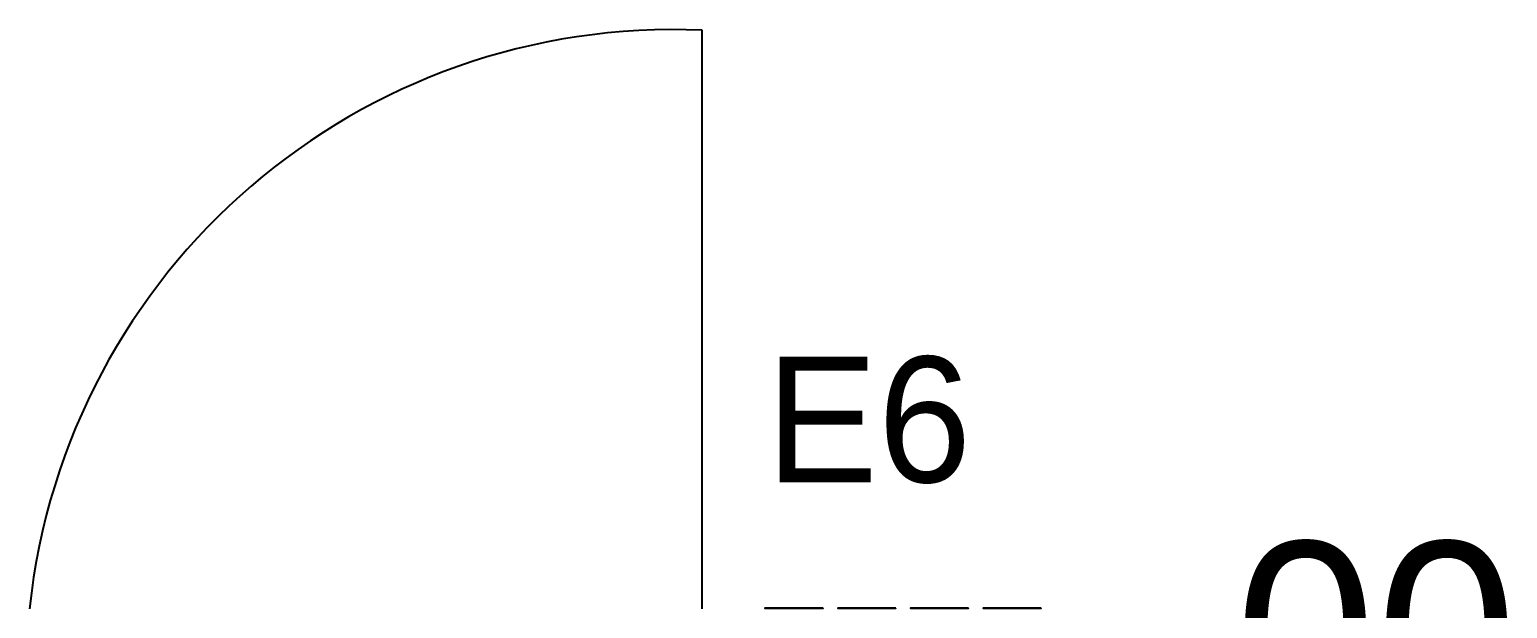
# Model space of a CAD drawing. Header units: millimetres. Extents: x 38967 to 51721, y 49836 to 53207.
# Drawn here: x 48682.9 to 48784.5, y 52402.8 to 52442.6 of the extents above; entities that cross this region are included whole.
import ezdxf
from ezdxf.enums import TextEntityAlignment as Align

# ---------------------------------------------------------------- set-up
doc = ezdxf.new("R2010")
doc.units = ezdxf.units.MM
doc.header["$LTSCALE"] = 5
for name, color, linetype in [('200-EquipDoors-2d', 252, 'Continuous'), ('200-EquipID-2d', 7, 'Continuous'), ('200-EquipSteel-3d', 9, 'Continuous')]:
    doc.layers.add(name, color=color, linetype=linetype)
doc.layers.add('200-InsPoint-3D', color=3, linetype='Continuous', plot=False)
doc.styles.add('Arial', font='arial.ttf')
doc.styles.add('ROMANS', font='micross.ttf')
doc.styles.add('TAKSİM', font='GOTHIC.TTF', dxfattribs={"height": 20})

# ---------------------------------------------------------------- blocks, each defined once
blk = doc.blocks.new('HB1P4CU')
at = {"layer": '200-EquipDoors-2d'}
blk.add_line((264, -700), (264, -1098), dxfattribs=at)
blk.add_arc((283.9, -653.2), 445.2, 267.4435, 353.9694, dxfattribs=at)
at = {"layer": '200-EquipSteel-3d', "extrusion": (0, -1, 0), "elevation": 700.5}
for points in [[(30.9, 547.8), (70.9, 547.8), (70.9, 557.8), (30.9, 557.8)], [(30.9, 572.8), (70.9, 572.8), (70.9, 582.8), (30.9, 582.8)], [(30.9, 597.8), (70.9, 597.8), (70.9, 607.8), (30.9, 607.8)], [(30.9, 622.8), (70.9, 622.8), (70.9, 632.8), (30.9, 632.8)], [(30.9, 647.8), (70.9, 647.8), (70.9, 657.8), (30.9, 657.8)], [(30.9, 672.8), (70.9, 672.8), (70.9, 682.8), (30.9, 682.8)], [(30.9, 697.8), (70.9, 697.8), (70.9, 707.8), (30.9, 707.8)], [(30.9, 722.8), (70.9, 722.8), (70.9, 732.8), (30.9, 732.8)], [(30.9, 747.8), (70.9, 747.8), (70.9, 757.8), (30.9, 757.8)], [(30.9, 247.7), (70.9, 247.7), (70.9, 257.7), (30.9, 257.7)], [(30.9, 322.7), (70.9, 322.7), (70.9, 332.7), (30.9, 332.7)], [(30.9, 272.7), (70.9, 272.7), (70.9, 282.7), (30.9, 282.7)], [(30.9, 297.7), (70.9, 297.7), (70.9, 307.7), (30.9, 307.7)], [(30.9, 347.7), (70.9, 347.7), (70.9, 357.7), (30.9, 357.7)], [(30.9, 372.7), (70.9, 372.7), (70.9, 382.7), (30.9, 382.7)], [(30.9, 447.7), (70.9, 447.7), (70.9, 457.7), (30.9, 457.7)], [(30.9, 422.7), (70.9, 422.7), (70.9, 432.7), (30.9, 432.7)], [(30.9, 397.7), (70.9, 397.7), (70.9, 407.7), (30.9, 407.7)], [(80.9, 547.8), (120.9, 547.8), (120.9, 557.8), (80.9, 557.8)], [(80.9, 572.8), (120.9, 572.8), (120.9, 582.8), (80.9, 582.8)], [(80.9, 597.8), (120.9, 597.8), (120.9, 607.8), (80.9, 607.8)], [(80.9, 622.8), (120.9, 622.8), (120.9, 632.8), (80.9, 632.8)], [(80.9, 647.8), (120.9, 647.8), (120.9, 657.8), (80.9, 657.8)], [(80.9, 672.8), (120.9, 672.8), (120.9, 682.8), (80.9, 682.8)], [(80.9, 697.8), (120.9, 697.8), (120.9, 707.8), (80.9, 707.8)], [(80.9, 722.8), (120.9, 722.8), (120.9, 732.8), (80.9, 732.8)], [(80.9, 747.8), (120.9, 747.8), (120.9, 757.8), (80.9, 757.8)], [(80.9, 247.7), (120.9, 247.7), (120.9, 257.7), (80.9, 257.7)], [(80.9, 322.7), (120.9, 322.7), (120.9, 332.7), (80.9, 332.7)], [(80.9, 272.7), (120.9, 272.7), (120.9, 282.7), (80.9, 282.7)], [(80.9, 297.7), (120.9, 297.7), (120.9, 307.7), (80.9, 307.7)], [(80.9, 347.7), (120.9, 347.7), (120.9, 357.7), (80.9, 357.7)], [(80.9, 372.7), (120.9, 372.7), (120.9, 382.7), (80.9, 382.7)], [(80.9, 447.7), (120.9, 447.7), (120.9, 457.7), (80.9, 457.7)], [(80.9, 422.7), (120.9, 422.7), (120.9, 432.7), (80.9, 432.7)], [(80.9, 397.7), (120.9, 397.7), (120.9, 407.7), (80.9, 407.7)], [(130.9, 547.8), (170.9, 547.8), (170.9, 557.8), (130.9, 557.8)], [(130.9, 572.8), (170.9, 572.8), (170.9, 582.8), (130.9, 582.8)], [(130.9, 597.8), (170.9, 597.8), (170.9, 607.8), (130.9, 607.8)], [(130.9, 622.8), (170.9, 622.8), (170.9, 632.8), (130.9, 632.8)], [(130.9, 647.8), (170.9, 647.8), (170.9, 657.8), (130.9, 657.8)], [(130.9, 672.8), (170.9, 672.8), (170.9, 682.8), (130.9, 682.8)], [(130.9, 697.8), (170.9, 697.8), (170.9, 707.8), (130.9, 707.8)], [(130.9, 722.8), (170.9, 722.8), (170.9, 732.8), (130.9, 732.8)], [(130.9, 747.8), (170.9, 747.8), (170.9, 757.8), (130.9, 757.8)], [(130.9, 247.7), (170.9, 247.7), (170.9, 257.7), (130.9, 257.7)], [(130.9, 272.7), (170.9, 272.7), (170.9, 282.7), (130.9, 282.7)], [(130.9, 297.7), (170.9, 297.7), (170.9, 307.7), (130.9, 307.7)], [(130.9, 322.7), (170.9, 322.7), (170.9, 332.7), (130.9, 332.7)], [(130.9, 347.7), (170.9, 347.7), (170.9, 357.7), (130.9, 357.7)], [(130.9, 372.7), (170.9, 372.7), (170.9, 382.7), (130.9, 382.7)], [(130.9, 447.7), (170.9, 447.7), (170.9, 457.7), (130.9, 457.7)], [(130.9, 397.7), (170.9, 397.7), (170.9, 407.7), (130.9, 407.7)], [(130.9, 422.7), (170.9, 422.7), (170.9, 432.7), (130.9, 432.7)], [(180.9, 547.8), (220.9, 547.8), (220.9, 557.8), (180.9, 557.8)], [(180.9, 572.8), (220.9, 572.8), (220.9, 582.8), (180.9, 582.8)], [(180.9, 597.8), (220.9, 597.8), (220.9, 607.8), (180.9, 607.8)], [(180.9, 622.8), (220.9, 622.8), (220.9, 632.8), (180.9, 632.8)], [(180.9, 647.8), (220.9, 647.8), (220.9, 657.8), (180.9, 657.8)], [(180.9, 672.8), (220.9, 672.8), (220.9, 682.8), (180.9, 682.8)], [(180.9, 697.8), (220.9, 697.8), (220.9, 707.8), (180.9, 707.8)], [(180.9, 722.8), (220.9, 722.8), (220.9, 732.8), (180.9, 732.8)], [(180.9, 747.8), (220.9, 747.8), (220.9, 757.8), (180.9, 757.8)], [(180.9, 247.7), (220.9, 247.7), (220.9, 257.7), (180.9, 257.7)], [(180.9, 322.7), (220.9, 322.7), (220.9, 332.7), (180.9, 332.7)], [(180.9, 272.7), (220.9, 272.7), (220.9, 282.7), (180.9, 282.7)], [(180.9, 297.7), (220.9, 297.7), (220.9, 307.7), (180.9, 307.7)], [(180.9, 347.7), (220.9, 347.7), (220.9, 357.7), (180.9, 357.7)], [(180.9, 372.7), (220.9, 372.7), (220.9, 382.7), (180.9, 382.7)], [(180.9, 447.7), (220.9, 447.7), (220.9, 457.7), (180.9, 457.7)], [(180.9, 422.7), (220.9, 422.7), (220.9, 432.7), (180.9, 432.7)], [(180.9, 397.7), (220.9, 397.7), (220.9, 407.7), (180.9, 407.7)]]:
    blk.add_lwpolyline(points, close=True, dxfattribs=at)
at = {"layer": '200-InsPoint-3D'}
blk.add_attdef('DISTANG', (0, 0), '', height=1, dxfattribs=at)
blk = doc.blocks.new('attrib')
at = {"layer": '200-EquipID-2d', "style": 'Arial'}
blk.add_attdef('POS', text='', height=2.5, dxfattribs=at).set_placement((0, 0, -1), align=Align.MIDDLE)
at = {"layer": '200-EquipID-2d', "style": 'ROMANS', "flags": 1}
for tag, p in [('ZONA', (0, -4.905, -2)), ('EQUIPMENTDATA', (0, -7.89, -2)), ('LONGDESCR', (0, -11.302, -2)), ('EQUIPMENTCONN', (0, -14.714, -2)), ('ACCESSORYDATA', (0, -18.552, -2)), ('ACCESSORYCONN', (0, -21.857, -2))]:
    blk.add_attdef(tag, text='', height=2.5, dxfattribs=at).set_placement(p, align=Align.CENTER)

msp = doc.modelspace()

# ---------------------------------------------------------------- block references
at = {"xscale": 0.1000000000003638, "yscale": 0.09999999999854481, "zscale": 0.1000000000003638, "rotation": 180}
msp.add_blockref('HB1P4CU', (48755.54, 52332.74), dxfattribs=at)
at = {"layer": '200-EquipID-2d'}
ref = msp.add_blockref('attrib', (48775.47, 52401.11), dxfattribs=dict(at, xscale=5, yscale=5, zscale=5))
ref.add_attrib('POS', '00', dxfattribs={"color": 7, "height": 12.5, "style": 'Arial'}).set_placement((48775.47, 52401.11, -5), align=Align.MIDDLE)

# ---------------------------------------------------------------- texts
at = {"style": 'TAKSİM'}
msp.add_text('E6', height=8.64, dxfattribs=at).set_placement((48740.57, 52411.45), align=Align.CENTER)

doc.saveas('drawing.dxf')
